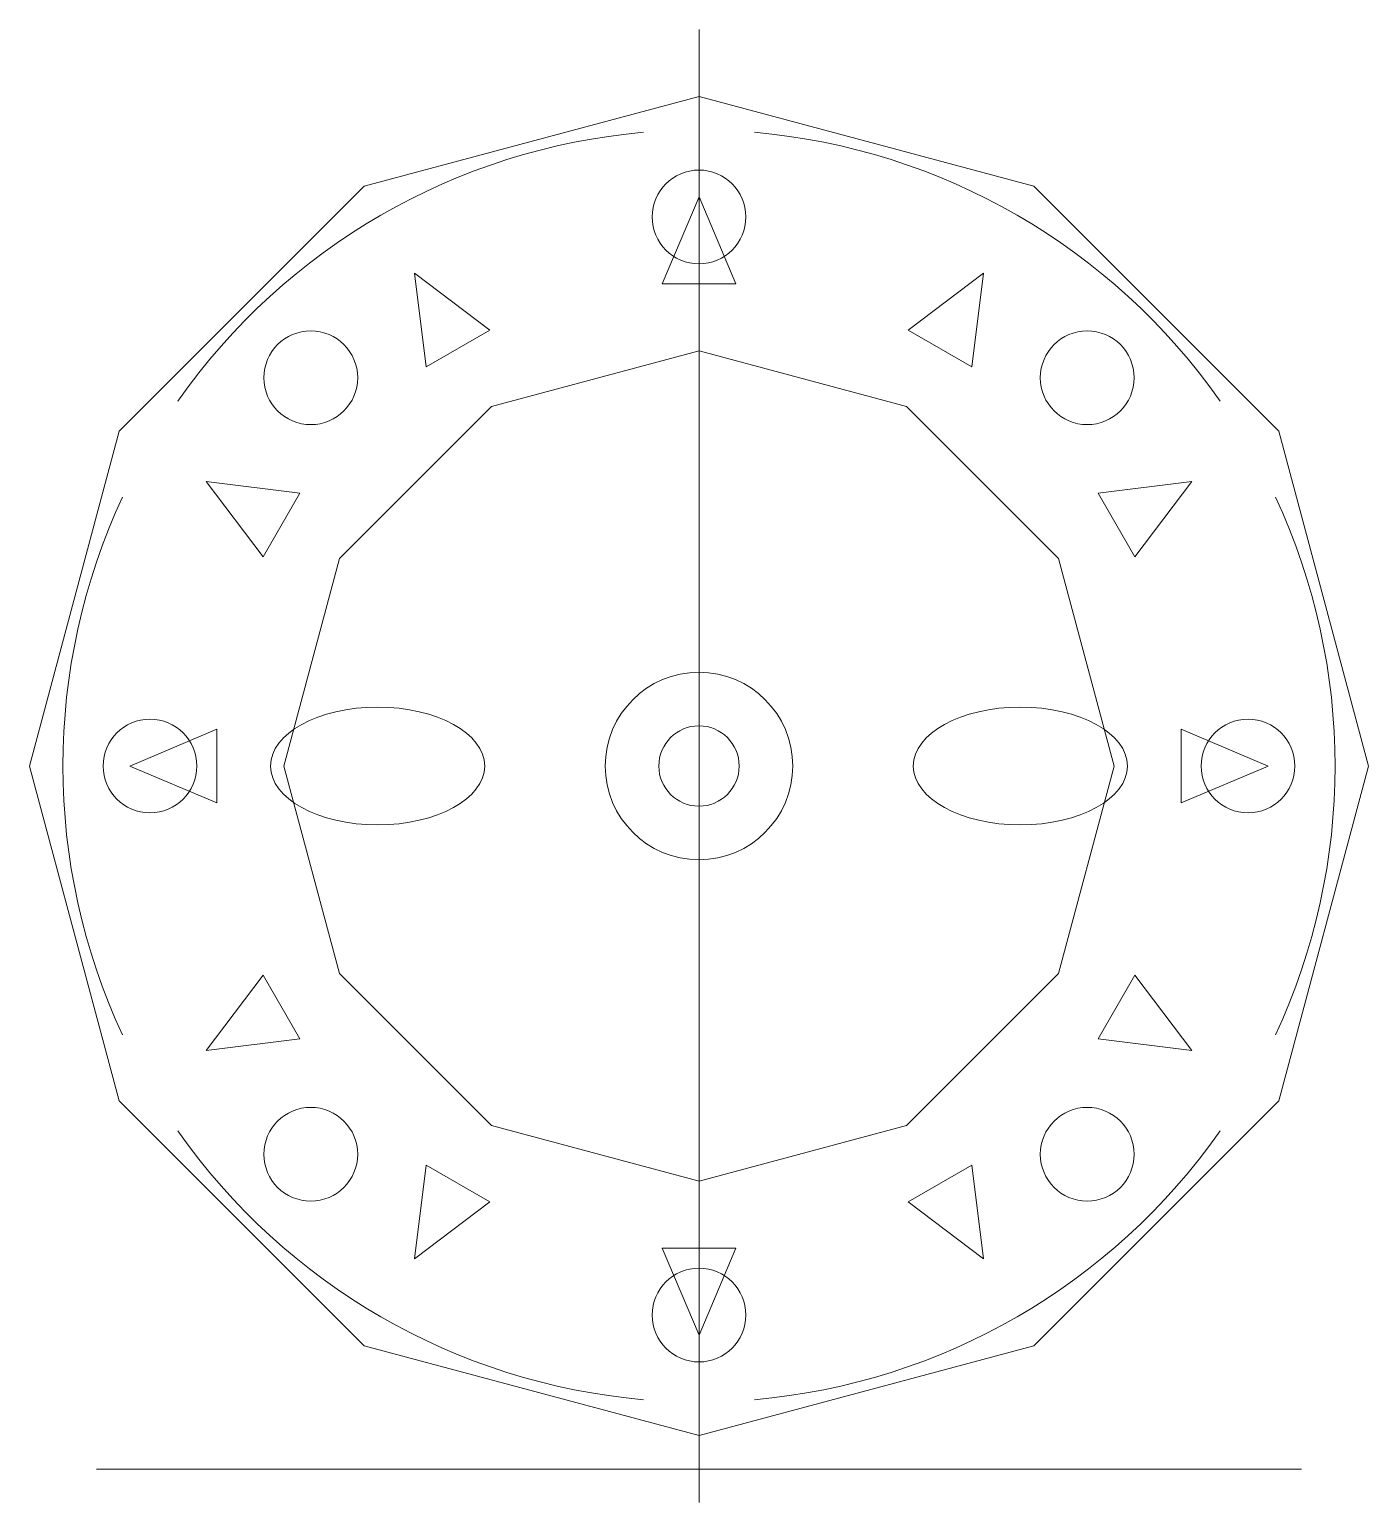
# Model space of a CAD drawing. Extents: x -1000 to 1000, y -1100 to 1100.
import ezdxf

# ---------------------------------------------------------------- set-up
doc = ezdxf.new("R2010")
doc.units = 0
doc.header["$MEASUREMENT"] = 0
doc.layers.get('0').update_dxf_attribs({"linetype": 'CONTINUOUS', "lineweight": 0})

msp = doc.modelspace()

# ---------------------------------------------------------------- linework, layer by layer
at = {"lineweight": 0}
for p, q in [((0, -1100), (0, 1100)), ((-900, -1050), (900, -1050))]:
    msp.add_line(p, q, dxfattribs=at)
for points in [[(1000, 0), (866, 500), (500, 866), (0, 1000), (-500, 866), (-866, 500), (-1000, 0), (-866, -500), (-500, -866), (0, -1000), (500, -866), (866, -500)], [(0, 850), (-55, 720), (55, 720)], [(-425, 736.1), (-407.6, 596), (-312.4, 651)], [(425, 736.1), (312.4, 651), (407.6, 596)], [(620, 0), (536.9, 310), (310, 536.9), (0, 620), (-310, 536.9), (-536.9, 310), (-620, 0), (-536.9, -310), (-310, -536.9), (0, -620), (310, -536.9), (536.9, -310)], [(-736.1, 425), (-651, 312.4), (-596, 407.6)], [(736.1, 425), (596, 407.6), (651, 312.4)], [(-850, 0), (-720, -55), (-720, 55)], [(850, 0), (720, 55), (720, -55)], [(-736.1, -425), (-596, -407.6), (-651, -312.4)], [(736.1, -425), (651, -312.4), (596, -407.6)], [(-425, -736.1), (-312.4, -651), (-407.6, -596)], [(425, -736.1), (407.6, -596), (312.4, -651)], [(0, -850), (55, -720), (-55, -720)]]:
    msp.add_lwpolyline(points, close=True, dxfattribs=at)
for centre, radius in [((0, 820), 70), ((-579.8, 579.8), 70), ((579.8, 579.8), 70), ((0, 0), 140), ((-820, 0), 70), ((820, 0), 70), ((0, 0), 60), ((-579.8, -579.8), 70), ((579.8, -579.8), 70), ((0, -820), 70)]:
    msp.add_circle(centre, radius, dxfattribs=at)
for start, end in [(95, 145), (35, 85), (155, 205), (-25, 25), (215, 265), (275, 325)]:
    msp.add_arc((0, 0), 950, start, end, dxfattribs=at)
for centre in [(-480, 0), (480, 0)]:
    msp.add_ellipse(centre, major_axis=(160, 0), ratio=0.55, dxfattribs=at)

doc.saveas('drawing.dxf')
